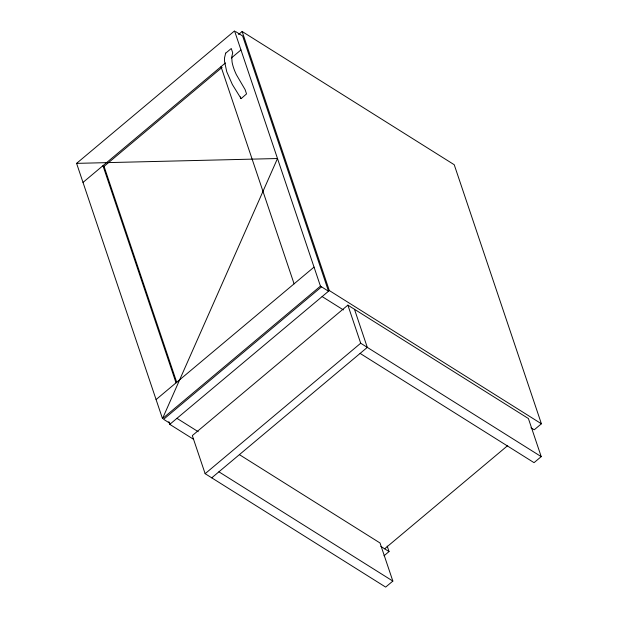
<?xml version="1.0" encoding="UTF-8"?>
<svg xmlns="http://www.w3.org/2000/svg" width="618" height="618" viewBox="0 0 618 618"><rect width="100%" height="100%" fill="white"/><g stroke="black" fill="none" stroke-linecap="round" stroke-linejoin="round"><path stroke-width="0.93" d="M225.678 53.194L231.263 48.505L232.723 52.831L231.758 56.817L232.051 61.885A47.949 17.041 50 0 0 236.339 74.616L245.091 89.587L246.543 93.913L241.105 98.648L232.376 84.55L226.76 71.773L224.481 61.089L224.489 58.038L225.678 53.086M162.495 418.618L277.497 158.525L76.593 163.368L162.495 418.618L320.448 286.149L234.546 30.9L76.593 163.368M238.54 34.5L242.132 31.495L454.222 164.72L541.407 423.786L534.222 429.804L530.962 427.756M83.005 182.418L225.446 62.959M231.356 57.999L240.958 49.95M176.825 382.627L104.048 166.381L222.117 67.362M156.084 399.568L314.037 267.107M321.545 286.845L163.6 419.313L170.568 423.693M193.426 439.22L169.772 424.357L329.317 290.553L242.132 31.495M360.116 353.403L534.045 462.666L541.221 456.64L528.405 418.54L347.872 305.137L192.314 435.597L205.137 473.689L385.663 587.1L392.847 581.082L380.024 542.983L239.575 454.755M205.137 473.689L360.696 343.229L347.872 305.137M211.742 477.838L367.301 347.386L354.477 309.286M384.635 548.799L507.71 445.586M384.01 555.783L389.039 551.573L387.2 546.096M235.643 31.595L242.619 35.968L328.521 291.225L320.448 286.149M329.317 290.553L541.407 423.786M322.14 296.578L343.399 309.927M104.048 166.381L102.951 165.686L176.03 382.843M360.696 343.229L541.221 456.64M176.949 418.34L198.208 431.696M380.881 546.443L389.039 551.573M218.919 471.82L392.847 581.082M240.379 96.864L240.958 98.594M221.012 66.674L294.091 283.832M168.853 421.623L169.772 424.357"/></g></svg>
